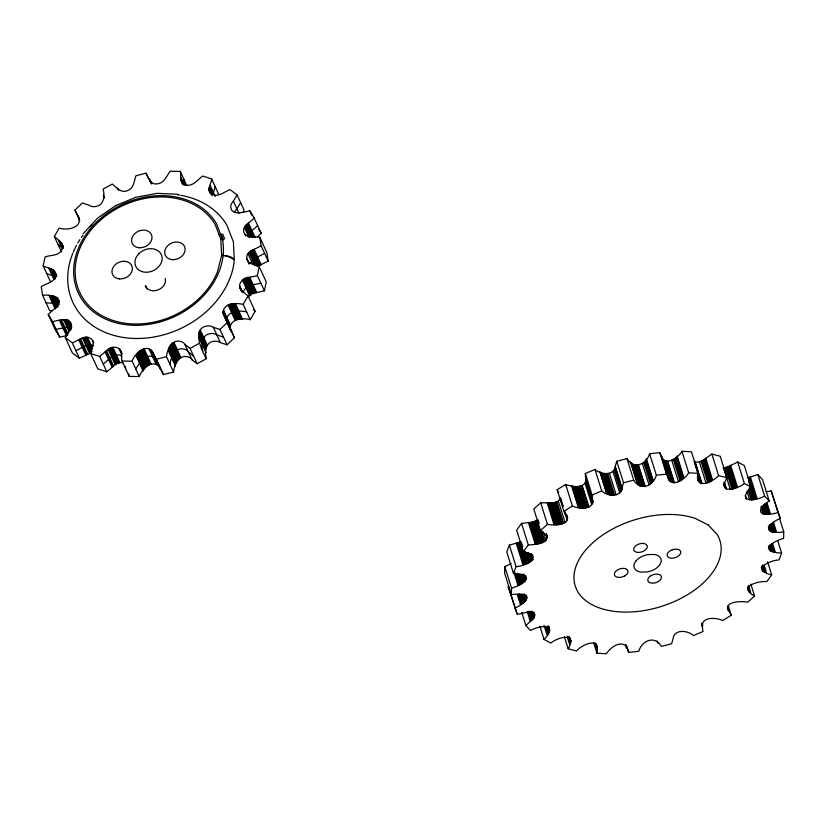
<?xml version="1.0" encoding="UTF-8"?>
<svg xmlns="http://www.w3.org/2000/svg" width="825" height="825" viewBox="0 0 825 825"><rect width="100%" height="100%" fill="white"/><g stroke="black" fill="none" stroke-linecap="round" stroke-linejoin="round"><path stroke-width="1.24" d="M701.59 623.123L703.034 631.486L693.402 635.58C687.926 630.197 674.077 628.898 673.118 638.684L671.602 643.727L661.413 646.398C654.751 635.075 642.005 640.375 638.767 651.296L628.609 652.389C626.165 637.57 611.531 645.243 606.447 653.74L596.918 653.204C600.445 636.292 582.605 644.139 576.52 650.935L568.167 648.79C577.913 631.878 558.288 636.91 550.718 643.026L544.026 639.406C558.556 624.752 540.911 624.442 530.537 630.486L525.907 625.587L533.682 618.337L534.734 614.161C529.887 609.458 522.679 614.357 517.172 614.037L508.107 586.637L509.262 589.566M511.139 563.64L504.776 566.589L504.622 573.117L511.376 594.65C530.857 591.865 531.063 600.683 514.852 608.159M511.376 594.65L511.521 588.122L504.776 566.589M511.521 588.122C524.968 584.523 535.157 574.262 513.49 573.427L516.089 566.631C526.897 566.084 543.52 556.339 523.401 551.616L528.299 544.954C534.383 544.438 550.935 544.046 546.284 533.62M547.037 536.013L540.53 530.485L547.439 524.339C552.461 525.711 572.684 525.247 566.012 515.481L563.877 511.252L572.395 505.983C578.335 509.19 594.464 509.994 592.402 499.826L585.657 478.294L585.337 473.519L594.98 469.435C600.425 474.829 614.367 476.015 615.264 466.321L616.77 461.288L626.969 458.607C633.559 469.889 646.418 464.609 649.605 453.719L659.763 452.616L661.671 456.462L668.425 477.984C671.715 488.41 685.596 478.871 688.669 472.797L698.208 473.333C694.671 490.246 712.522 482.398 718.606 475.602L726.959 477.747C717.214 494.66 736.828 489.627 744.408 483.512L751.09 487.132C736.498 501.982 754.143 502.002 764.579 496.052L769.209 500.95C752.256 512.892 762.939 517.347 777.954 512.5L780.264 518.378C764.125 525.7 764.414 534.775 783.75 531.888L783.606 538.416C770.148 542.015 759.969 552.265 781.626 553.111L779.037 559.907C768.24 560.66 751.101 570.065 771.715 574.922L766.827 581.584C757.742 580.831 737.478 586.833 754.597 596.052L747.687 602.198C742.603 600.961 722.587 601.064 729.114 611.057L731.249 615.285L722.731 620.555C716.781 617.347 700.652 616.543 702.714 626.711M594.98 469.435L601.724 490.957C607.169 496.351 621.112 497.537 622.009 487.843L623.525 482.811L616.77 461.288M78.354 216.583C83.273 228.102 66.629 230.66 59.214 228.112L54.326 236.486C58.049 239.858 66.021 244.561 61.359 250.604C57.863 256.235 50.335 254.832 45.035 256.967L43.158 265.815C47.283 268.342 55.523 268.269 55.749 274.828C55.162 282.325 46.128 283.305 41.25 286.718L42.57 295.175C48.345 294.742 62.174 295.515 58.008 305.002A8.951 7.147 -24.7 0 1 53.79 309.241L48.221 314.48L52.604 321.709C58.317 320.244 71.713 316.078 71.589 326.37A8.972 7.167 -24.7 0 1 68.97 331.289L65.278 337.507L72.291 342.818C78.024 340.88 85.222 333.919 91.348 339.003C96.04 343.004 90.698 348.944 90.74 353.564L99.701 356.421C104.796 352.77 110.076 344.871 117.459 347.82C123.214 349.718 120.739 356.782 122.11 361.061L132.155 361.195C134.32 353.409 148.613 341.282 153.13 353.863L163.412 374.632L173.539 372.034L166.464 356.678C167.269 349.501 171.517 339.23 180.634 341.426A8.951 7.147 -24.7 0 1 184.872 344.407L190.059 348.397L197.123 363.753L206.363 358.658C204.218 351.636 205.786 341.313 215.067 341.179A8.972 7.167 -24.7 0 1 220.388 342.643L227.04 344.819L234.465 337.745L223.07 312.675C223.534 302.682 236.167 302.858 243.148 304.343L248.047 295.969C244.313 292.597 236.352 287.894 241.013 281.851C244.499 276.231 252.027 277.633 257.328 275.498L259.205 266.65C255.09 264.124 246.727 264.144 246.634 257.544C247.263 250.099 256.266 249.16 261.113 245.737L259.803 237.28C254.76 235.96 246.593 238.662 243.839 232.444C241.952 225.318 250.718 222.41 254.141 217.986L249.758 210.746C244.056 212.221 230.649 216.377 230.773 206.095A8.972 7.167 -24.7 0 1 233.392 201.166L237.095 194.947L230.072 189.647C224.338 191.586 217.15 198.536 211.014 193.463C206.322 189.451 211.664 183.511 211.633 178.901L202.661 176.034C197.567 179.695 192.287 187.584 184.913 184.635C179.159 182.737 181.624 175.673 180.252 171.394L170.208 171.26C166.609 175.88 164.237 183.15 157.389 183.872C150.552 185.12 148.5 177.715 146.035 173.167L135.898 175.777C134.093 181.026 133.867 188.358 127.586 190.585C121.203 193.617 116.603 187.553 112.313 184.057L103.084 189.152C105.218 196.175 103.651 206.498 94.37 206.632A8.972 7.167 -24.7 0 1 89.048 205.167L82.397 202.991L74.972 210.066L79.365 218.78M173.539 372.034C174.374 364.846 178.54 354.595 187.708 356.782A8.951 7.147 -24.7 0 1 191.947 359.752L197.123 363.753M248.047 295.969L255.111 311.324L250.222 319.698C243.014 317.481 228.504 318.955 230.402 329.701M563.877 511.252L557.133 489.73L565.651 484.461C572.065 486.863 584.183 489.153 586.338 480.006M206.363 358.658C202.053 351.202 190.534 327.618 208.003 325.834A8.972 7.167 -24.7 0 1 213.314 327.288L219.966 329.464L227.04 344.819M626.969 458.607L633.713 480.14C640.303 491.411 653.173 486.142 656.349 475.241L649.605 453.719M248.088 297.206L252.904 293.318L264.402 290.843L266.279 281.995L259.205 266.65M215.17 186.574L212.85 194.824L209.313 187.141M247.428 236.424L249.593 232.619L257.678 225.658M221.636 255.461L217.46 271.858A75.817 60.607 -24.7 0 1 106.373 317.903A75.817 60.607 -24.7 0 1 101.423 219.357A75.817 60.607 -24.7 0 1 215.078 224.328L220.811 239.085L221.636 255.461L224.194 255.492A14.169 8.106 -2.9 0 1 234.248 259.401L233.392 241.9L226.865 225.122A86.233 68.929 -24.7 0 0 181.077 195.36M243.21 292.762C244.788 284.512 254.688 284.862 260.865 283.171M170.002 364.351C170.837 357.173 175.013 346.912 184.171 349.099A8.951 7.147 -24.7 0 1 188.409 352.079L193.597 356.07M521.163 541.778L509.345 545.108L506.746 551.894L513.49 573.427M122.11 361.061L129.185 376.417L139.229 376.551C142.024 369.311 151.965 358.658 159.462 366.867M250.47 263.546L254.007 258.761L264.65 253.409M661.671 456.462C664.971 466.888 678.851 457.349 681.924 451.275L691.453 451.811L698.208 473.333M240.632 202.63L236.93 208.849A8.972 7.167 -24.7 0 0 234.764 212.025M242.932 212.376L244.169 210.303L237.095 194.947M83.067 233.836L97.701 217.996L115.644 205.642M135.692 368.878C139.301 364.258 141.673 356.988 148.51 356.266C155.347 355.018 157.4 362.412 159.875 366.96M537.23 520.307L532.403 522.153L521.544 523.421L516.656 530.093L523.401 551.616M90.74 353.564L97.804 368.909L106.776 371.776C111.726 368.497 115.995 361.36 122.915 362.711M700.879 483.151L694.124 461.629C700.941 464.052 706.695 457.163 711.862 454.08L720.204 456.225L726.959 477.747M543.974 541.829L533.785 508.953L540.684 502.807L553.946 502.807L558.35 501.033L560.381 498.362L563.011 506.736M219.966 329.464L227.391 322.389L223.07 312.675M257.503 236.827L261.216 233.331L254.141 217.986M103.238 364.093C108.364 360.226 114.51 351.759 121.935 356.029M723.03 467.961L728.166 466.795L737.663 461.99L744.346 465.609L751.09 487.132M65.278 337.507L72.342 352.863L79.365 358.163L91.492 352.698M259.803 237.28L266.877 252.636L268.187 261.082L257.544 266.434L250.47 251.078M190.059 348.397L199.289 343.303M747.502 477.964L757.835 474.519L762.465 479.418L769.209 500.95M75.828 350.491C81.407 348.789 87.347 342.509 93.607 345.768M592.402 499.826L592.082 495.052L601.724 490.957M115.706 205.611L135.929 197.237L157.173 193.349L177.932 194.257M48.221 314.48L55.296 329.825L59.678 337.064L67.537 335.497M623.525 482.811L633.713 480.14M153.13 353.863L156.338 359.287L166.464 356.678M219.141 234.795L222.802 234.207L224.596 238.838L222.42 238.91M56.141 329.392L67.021 327.164L71.744 327.917L68.207 320.244M766.136 491.7L771.21 490.968L780.264 518.378M220.811 239.085L222.09 238.93M656.349 475.241L666.507 474.148L668.425 477.984M246.685 312.025C239.477 309.798 224.967 311.272 226.865 322.018M46.107 302.858L55.718 303.435L59.256 304.559M51.841 310.757L49.644 310.53L42.57 295.175M221.626 255.296L222.915 255.441M223.245 255.451L224.194 255.585A14.2 7.714 5.8 0 1 234.31 260.339A86.233 68.929 -24.7 0 1 133.031 338.405A86.233 68.929 -24.7 0 1 72.786 253.275M223.503 337.147L216.851 334.96A8.972 7.167 -24.7 0 0 211.54 333.506C202.249 333.64 200.681 343.963 202.826 350.986M52.387 269.404L55.925 277.087L46.695 273.488M57.863 244.159L62.875 248.603L59.338 240.931M253.43 309.705L255.111 311.324M231.578 331.918L232.155 332.537M227.556 323.555L230.928 330.062M585.657 478.294L593.082 501.538M258.71 229.195L261.216 233.331M557.133 489.73L558.731 492.907M249.758 210.746L251.78 215.129M261.113 245.737L268.187 261.082M248.572 223.224L255.142 237.476M247.665 223.709L253.729 236.868M246.819 224.287L252.883 237.445M246.056 224.947L251.615 237.012M245.386 225.679L250.439 236.641M233.392 201.166L238.951 213.232M244.819 226.452L249.872 237.425M244.365 227.277L248.903 237.322M254.213 249.48L261.288 264.835M253.223 249.727L260.298 265.083M252.264 250.078L259.328 265.433M244.685 233.888L245.695 236.084M251.336 250.532L258.411 265.887M249.676 251.718L256.245 265.97M248.964 252.419L255.028 265.578M248.016 253.76L253.058 264.732M257.328 275.498L264.402 290.843M211.633 178.901L218.708 194.246M246.696 258.318L249.212 263.794M246.871 259.143L249.047 263.969M210.169 185.481L215.222 196.453M209.684 186.295L213.221 193.978M209.076 188.007L212.108 194.587M208.962 188.863L211.994 195.443M249.779 277.386L256.843 292.741M208.983 189.719L210.499 193.009M209.138 190.534L210.653 193.823M209.426 191.307L210.437 193.504M248.799 277.365L255.874 292.71M247.799 277.448L254.873 292.803M246.809 277.654L253.883 293.009M245.829 277.973L252.904 293.318M244.891 278.386L251.965 293.741M244.004 278.912L251.068 294.257M243.179 279.51L250.253 294.865M242.437 280.191L249.511 295.546M220.564 234.207L223.224 239.962L220.925 234.063M239.642 285.955L242.168 291.442M239.714 286.811L241.735 291.194M239.9 287.636L242.065 292.05M240.178 288.42L241.694 291.71M243.148 304.343L250.222 319.698M180.252 171.394L186.821 185.646M181.17 177.705L184.707 185.377L183.789 179.066M180.974 178.571L183.501 184.047M180.912 179.427L183.439 184.913M180.984 180.263L183.006 184.656M181.18 181.067L182.521 184.016M235.682 304.198L242.756 319.543M234.816 303.899L241.88 319.254M233.888 303.724L240.962 319.079M232.918 303.662L239.993 319.017M231.928 303.713L239.002 319.069M230.928 303.878L238.002 319.234M229.948 304.157L237.012 319.502M228.989 304.538L236.063 319.894M228.082 305.023L235.156 320.378M223.482 310.045L230.557 325.401M223.235 310.922L230.309 326.277M223.101 311.798L230.175 327.154M227.391 322.389L234.465 337.745M223.152 313.521L231.072 330.815M223.338 314.346L231.083 331.227M149.243 178.592L151.769 184.078M149.356 179.417L150.872 182.707M149.603 180.211L150.985 183.14M146.035 173.167L148.562 178.654M213.314 327.288L220.388 342.643M200.238 329.856L207.312 345.201M199.702 330.67L206.776 346.015M199.258 331.506L206.333 346.861M198.918 332.372L205.992 347.727M198.681 333.248L205.755 348.604M198.547 334.125L205.621 349.48M198.608 335.847L205.683 351.202M198.794 336.672L206.167 352.811M117.501 188.059L118.511 190.245M184.872 344.407L191.947 359.752M173.931 342.282L181.005 357.637M173.033 342.818L180.108 358.174M172.198 343.427L179.273 358.782M146.932 288.967L145.386 285.605C149.696 296.134 167.949 288.998 165.175 278.386M103.269 194.999L104.579 197.979M171.425 344.097L178.499 359.452M170.723 344.829L177.798 360.185M170.105 345.603L177.169 360.958M169.568 346.418L176.643 361.773M169.135 347.263L176.21 362.618M168.795 348.129L175.869 363.485M168.558 349.006L175.632 364.361M168.434 349.882L175.508 365.238M168.413 350.749L175.488 366.104M156.338 359.287L163.412 374.632M152.388 351.512L160.205 369.218M151.893 350.852L160.081 368.393M151.295 350.264L158.369 365.609M150.583 349.759L157.657 365.114M149.181 349.15L156.245 364.506M144.076 348.769L151.14 364.124M143.076 349.068L150.15 364.423M142.096 349.449L149.17 364.805M141.157 349.913L148.232 365.269M140.26 350.45L147.335 365.805M77.87 215.892L79.375 219.182M74.972 210.066L79.808 220.749M139.425 351.068L146.499 366.413M138.652 351.739L145.726 367.094M137.961 352.471L145.035 367.816M137.342 353.244L144.416 368.6M136.816 354.059L143.89 369.414M136.383 354.905L143.457 370.26M136.053 355.771L143.127 371.126M132.155 361.195L139.229 376.551M120.398 349.944L121.914 353.234M119.831 349.326L121.852 353.708M119.161 348.789L121.688 354.276M112.891 347.325L119.965 362.67M111.88 347.531L118.955 362.887M110.88 347.83L117.954 363.186M61.803 243.292L63.319 246.582M61.318 242.602L63.339 246.995M109.911 348.222L116.975 363.567M60.081 241.416L63.113 247.995M108.972 348.686L116.036 364.042M58.534 240.529L62.071 248.201M108.075 349.233L115.149 364.578M54.326 236.486L61.401 251.831M106.477 350.522L113.551 365.877M105.775 351.254L112.85 366.609M105.167 352.028L112.241 367.383M92.524 340.436L93.534 342.633M99.701 356.421L106.776 371.776M87.429 337.26L92.483 348.222M86.439 337.198L91.998 349.253M85.439 337.229L92.008 351.481M55.223 272.528L56.739 275.818M54.357 271.085L56.512 275.509M55.677 274.147L56.688 276.334M53.79 270.456L56.317 275.942M84.428 337.353L90.987 351.605M53.13 269.899L56.162 276.478M83.418 337.559L90.482 352.914M51.583 269.002L55.12 276.674M50.717 268.682L55.265 278.551M82.418 337.868L89.492 353.224M49.799 268.445L54.852 279.407M48.84 268.3L53.893 279.262M80.51 338.724L87.584 354.08M79.623 339.271L86.697 354.626M78.788 339.89L85.862 355.245M43.158 265.815L50.232 281.16M58.152 299.269L59.163 301.455M57.678 298.567L59.194 301.857M57.111 297.938L59.132 302.321M67.341 319.914L70.878 327.587M56.451 297.371L58.977 302.858M66.433 319.667L70.981 329.536M55.718 296.876L58.75 303.456M54.924 296.464L58.462 304.147M65.474 319.512L70.527 330.485M54.058 296.144L57.595 303.817M64.494 319.461L69.547 330.423M53.14 295.907L58.193 306.869M63.484 319.492L69.042 331.557M52.181 295.752L57.234 306.725M51.202 295.701L56.75 307.766M72.291 342.818L79.365 358.163M50.191 295.742L55.749 307.797M61.462 319.842L68.032 334.094M49.18 295.866L55.244 309.024M60.462 320.141L67.031 334.403M59.493 320.533L66.567 335.888M52.604 321.709L59.678 337.064M78.509 217.748L79.437 219.821M509.654 590.556L517.172 614.037M771.21 490.968L777.954 512.5M779.625 518.739L783.75 531.888M773.51 522.215L776.5 531.774M766.972 502.838L770.344 513.593M757.835 474.519L764.579 496.052M772.509 522.4L775.5 531.97M766.002 503.178L769.374 513.934M777.882 541.148L781.626 553.111M771.891 523.71L774.51 532.084M765.002 503.436L768.374 514.202M770.921 523.731L773.551 532.094M764.383 504.807L767.374 514.377M770.385 524.855L772.633 532.032M763.393 504.9L766.394 514.46M769.519 524.7L771.767 531.867M769.106 525.649L770.983 531.63M762.805 506.096L765.435 514.47M768.364 526.247L769.869 531.022M761.898 506.014L764.528 514.377M772.551 543.417L775.17 551.791M760.877 506.849L763.125 514.027M771.581 543.458L774.201 551.822M750.307 476.778L757.051 498.3M771.024 544.603L773.273 551.77M749.42 477.242L756.164 498.764M770.148 544.459L772.396 551.636M748.471 477.644L755.226 499.166M769.725 545.428L771.602 551.409M769.385 546.315L770.89 551.1M748.626 481.552L749.75 485.141M750.492 487.534L754.246 499.496M768.776 545.933L770.272 550.718M768.374 546.315L769.498 549.904M749.502 487.781L753.246 499.733M748.873 489.132L752.245 499.898M748.265 490.401L751.266 499.971M747.048 491.514L749.678 499.878M737.663 461.99L744.408 483.512M767.601 561.763L771.715 574.922M745.243 495.392L746.367 498.97M745.439 496.464L746.192 498.857M764.177 565.29L766.425 572.467M763.29 565.166L765.538 572.344M762.475 564.96L764.723 572.137M730.641 465.259L737.385 486.781M762.114 565.868L763.991 571.849M761.857 566.692L763.362 571.477M729.898 465.826L736.643 487.348M761.712 567.445L762.836 571.034M761.31 566.95L762.434 570.539M729.063 466.331L735.807 487.864M728.166 466.795L734.91 488.317M727.217 467.177L733.961 488.699M726.237 467.486L732.982 489.008M725.237 467.713L731.981 489.246M723.917 469.095L730.28 489.421M724.618 483.182L726.485 489.163M724.381 483.099L726.392 489.142M723.773 482.47L725.649 488.452M724.051 484.388L725.175 487.977M723.762 484.492L724.793 487.451M711.862 454.08L718.606 475.602M750.843 584.1L754.597 596.052M748.512 585.441L750.76 592.608M748.141 586.358L750.018 592.34M747.863 587.204L749.368 591.979M747.697 587.967L748.822 591.556M705.767 458.184L712.511 479.707M705.189 458.813L711.944 480.336M704.519 459.412L711.263 480.944M703.756 459.968L710.5 481.501M702.91 460.474L709.655 481.996M702.003 460.917L708.747 482.439M701.044 461.288L707.788 482.811M699.342 461.732L706.087 483.264M695.166 462.134L702.023 483.656M695.011 462.093L701.755 483.625M697.579 474.437L700.198 482.811M697.352 475.221L699.6 482.398M697.599 477.149L699.105 481.934M697.352 477.252L698.692 481.418M697.445 477.881L698.393 480.862M681.924 451.275L688.669 472.797M728.248 605.715L731.249 615.285M727.609 606.272L729.114 611.057M727.423 607.056L728.547 610.644M727.341 607.767L728.093 610.16M677.108 455.967L683.853 477.489M676.758 456.627L683.502 478.149M676.273 457.277L683.018 478.799M675.685 457.906L682.43 479.428M674.994 458.494L681.739 480.026M674.211 459.04L680.955 480.573M673.355 459.535L680.099 481.058M671.746 460.216L678.49 481.748M667.642 461.247L674.386 482.769M667.353 461.257L674.097 482.79M666.26 460.989L673.004 482.512M665.424 460.793L672.169 482.316M664.651 460.525L671.395 482.048M663.95 460.185L670.694 481.718M663.331 459.793L670.075 481.326M662.805 459.35L669.549 480.872M661.691 457.102L669.116 480.377M662.186 458.917L668.559 479.243M659.763 452.616L666.507 474.148M701.611 623.793L702.364 626.185M646.346 458.731L653.091 480.253M646.222 459.381L652.967 480.913M645.975 460.051L652.719 481.573M645.593 460.711L652.338 482.233M645.088 461.35L651.833 482.883M644.48 461.979L651.224 483.502M643.768 462.557L650.512 484.089M642.345 463.444L649.089 484.966M638.457 465.042L645.202 486.564M638.158 465.104L644.903 486.637M636.91 465.042L643.655 486.564M635.962 465.001L642.706 486.523M635.054 464.887L641.798 486.42M634.198 464.712L640.942 486.234M633.404 464.454L640.148 485.987M632.682 464.145L639.427 485.667M632.043 463.763L638.787 485.296M631.486 463.33L638.23 484.853M631.032 462.846L637.777 484.368M630.413 461.742L637.416 483.842M615.264 466.321L622.122 488.452M615.368 467.569L622.112 489.091M615.213 468.218L621.967 489.751M614.945 468.889L621.689 490.411M614.532 469.549L621.277 491.071M614.017 470.188L620.761 491.71M612.862 471.209L619.606 492.742M609.397 473.302L616.151 494.825M607.788 473.55L614.532 495.082M606.777 473.674L613.522 495.206M605.787 473.725L612.532 495.248M604.828 473.705L611.572 495.227M657.216 640.881L657.958 643.273M603.9 473.612L610.644 495.134M603.034 473.447L609.778 494.969M602.219 473.22L608.963 494.742M601.477 472.921L608.221 494.443M600.817 472.56L607.561 494.082M600.239 472.137L606.983 493.67M599.754 471.663L606.499 493.195M585.337 473.519L592.082 495.052M586.297 480.655L593.041 502.177M586.121 481.305L592.866 502.838M585.812 481.975L592.567 503.498M584.997 483.089L591.742 504.611M582.172 485.533L588.916 507.055M581.914 485.677L588.658 507.2M580.583 486.028L587.338 507.55M579.573 486.307L586.327 507.829M578.562 486.513L585.307 508.045M577.552 486.657L584.296 508.179M576.551 486.729L583.296 508.252M626.361 645.222L628.609 652.389M625.567 644.325L626.691 647.914M625.577 644.964L626.701 648.553M575.582 486.719L582.326 508.252M574.643 486.647L581.388 508.179M573.757 486.502L580.501 508.035M572.932 486.296L579.676 507.818M572.168 486.007L578.913 507.54M571.488 485.667L578.232 507.189M565.651 484.461L572.395 505.983M566.806 515.099L567.559 517.492M566.878 515.718L567.631 518.11M566.063 513.975L567.559 518.76M560.392 497.547L563.011 505.921M564.517 510.706L566.012 515.481M564.506 511.521L567.126 519.894M558.35 501.033L565.104 522.555M556.885 501.744L563.63 523.267M555.937 502.157L562.681 523.679M554.957 502.518L561.701 524.04M553.946 502.807L560.691 524.329M552.936 503.033L559.68 524.566M596.176 643.871L596.929 646.264M551.915 503.198L558.659 524.721M596.269 644.5L597.022 646.893M595.877 643.954L597.001 647.542M595.382 643.417L596.877 648.202M594.773 642.892L596.65 648.873M550.914 503.281L557.659 524.813M549.935 503.302L556.679 524.824M593.546 642.438L596.918 653.204M548.986 503.25L555.73 524.772M548.089 503.126L554.833 524.648M547.243 502.93L553.988 524.452M540.684 502.807L547.439 524.339M546.067 534.105L547.192 537.694M543.448 532.053L546.037 540.499M538.065 519.781L539.189 523.359M541.437 530.537L544.809 541.303M536.333 520.792L543.077 542.314M535.394 521.225L542.138 542.747M534.425 521.596L541.169 543.118M570.023 637.869L570.838 640.891M533.424 521.905L540.169 543.438M569.291 636.756L570.797 641.541M569.137 637.426L570.642 642.211M568.507 636.91L570.384 642.881M532.403 522.153L539.148 543.685M567.775 636.384L570.023 643.562M531.393 522.328L538.137 543.861M567.311 637.044L569.559 644.222M530.382 522.442L537.127 543.964M529.392 522.483L536.137 544.005M564.413 636.828L568.167 648.79M528.433 522.442L535.188 543.974M532.331 554.586L533.074 556.978M531.073 553.637L532.94 559.618M521.544 523.421L528.299 544.954M530.97 553.833L532.847 559.814M529.702 553.441L531.95 560.618M528.66 552.863L531.279 561.227M527.907 553.441L530.537 561.815M526.721 552.791L529.712 562.351M525.463 552.09L528.835 562.856M548.738 626.629L549.491 629.021M548.501 626.041L549.625 629.63M548.542 626.68L549.667 630.269M548.089 626.144L549.584 630.929M547.903 626.814L549.409 631.599M521.544 542.974L522.668 546.552M524.164 551.337L527.907 563.3M547.243 626.288L549.12 632.27M546.862 626.969L548.728 632.94M520.204 542.159L526.948 563.692M545.995 626.433L548.243 633.61M519.203 542.489L525.948 564.022M545.418 627.072L547.666 634.25M518.193 542.757L524.937 564.279M544.005 625.298L547.006 634.868M517.172 542.953L523.927 564.475M516.161 543.087L522.906 564.609M525.35 575.438L526.474 579.016M525.319 575.623L526.443 579.212M523.947 574.107L525.824 580.078M539.911 626.247L544.026 639.406M523.473 574.767L525.35 580.748M522.534 574.221L524.793 581.398M533.971 612.624L534.724 615.017M521.895 574.839L524.143 582.017M533.6 612.067L534.724 615.656M533.497 612.727L534.621 616.316M532.909 612.202L534.414 616.987M520.792 574.241L523.411 582.605M532.218 611.686L534.095 617.667M531.434 611.16L533.682 618.337M519.987 574.788L522.607 583.162M526.298 595.114L527.092 597.692M530.918 611.82L533.167 618.987M525.638 594.99L526.763 598.568M518.75 574.107L521.751 583.677M525.401 595.66L526.525 599.249M509.345 545.108L516.089 566.631M529.939 611.253L532.568 619.627M524.308 593.938L526.175 599.919M517.461 573.375L520.833 584.131M523.865 594.608L525.731 600.59M529.258 611.872L531.877 620.235M516.502 573.777L519.874 584.543M522.947 594.062L525.195 601.239M528.124 611.243L531.114 620.812M522.318 594.691L524.576 601.868M515.14 572.932L518.894 584.884M527.288 611.779L530.289 621.349M521.245 594.103L523.865 602.467M514.13 573.21L517.883 585.173M520.462 594.67L523.081 603.034M519.234 593.99L522.235 603.56M518.337 594.464L521.338 604.034M517.388 594.887L520.389 604.457M521.782 612.439L525.907 625.587M128.813 373.89L129.185 376.417M125.276 366.218L125.648 368.744M73.26 252.12A86.233 68.929 -24.7 0 1 76.57 245.242M77.839 242.983A86.233 68.929 -24.7 0 1 79.891 239.632M81.345 237.456A86.233 68.929 -24.7 0 1 82.871 235.321M90.152 226.586A86.233 68.929 -24.7 0 1 91.946 224.74M177.406 194.772A86.233 68.929 -24.7 0 1 179.819 195.133M635.827 561.113L634.425 563.465A14.066 8.405 -17.4 0 0 640.561 572.065L647.367 571.962L650.904 571.013A14.066 8.405 -17.4 0 0 659.288 565.424L660.701 563.073A14.066 8.405 -17.4 0 0 654.555 554.472L647.749 554.575L644.212 555.524A14.066 8.405 -17.4 0 0 635.827 561.113M138.878 253.688L136.723 256.42A14.066 11.241 -24.7 0 0 138.93 270.115L141.756 271.538A14.066 11.241 -24.7 0 0 158.183 267.248L160.339 264.526A14.066 11.241 -24.7 0 0 158.132 250.831L155.306 249.398A14.066 11.241 -24.7 0 0 138.878 253.688M651.214 575.541L649.801 576.5A7.033 4.208 -17.4 0 0 647.8 579.954L648.038 581.027A7.033 4.208 -17.4 0 0 651.224 583.038L652.864 583.151A7.033 4.208 -17.4 0 0 661.227 576.211L660.547 575.303A7.033 4.208 -17.4 0 0 651.214 575.541M672.179 549.811L670.529 550.564A7.033 4.208 -17.4 0 0 667.353 556.05A7.033 4.208 -17.4 0 0 673.942 557.978L675.716 557.483A7.033 4.208 -17.4 0 0 680.542 551.244A7.033 4.208 -17.4 0 0 672.179 549.811M624.597 575.974L622.947 576.727A7.033 4.208 -17.4 0 1 614.584 575.293A7.033 4.208 -17.4 0 1 619.41 569.054L621.173 568.559A7.033 4.208 -17.4 0 1 627.773 570.488A7.033 4.208 -17.4 0 1 624.597 575.974M643.149 543.407L641.427 543.448A7.033 4.197 -17.4 0 0 633.971 550.461A7.033 4.197 -17.4 0 0 645.067 550.234A7.033 4.197 -17.4 0 0 643.139 543.417M708.19 524.978L695.444 518.502A75.817 45.313 -17.4 0 0 578.655 560.268A75.817 45.313 -17.4 0 0 646.81 610.087A75.817 45.313 -17.4 0 0 716.987 534.249L708.19 524.978M222.296 238.642L216.439 223.585A77.375 61.854 -24.7 0 0 91.214 227.731A77.375 61.854 -24.7 0 0 129.071 325.029A77.375 61.854 -24.7 0 0 222.296 238.642M172.703 259.679A10.55 8.436 -24.7 0 0 184.656 246.809A10.55 8.436 -24.7 0 0 167.382 246.067A10.55 8.436 -24.7 0 0 172.703 259.679M119.388 278.881A10.55 8.436 -24.7 0 0 132.041 266.485A10.55 8.436 -24.7 0 0 115.015 264.907A10.55 8.436 -24.7 0 0 119.388 278.881M139.033 247.737A10.55 8.436 -24.7 0 0 151.676 235.342A10.55 8.436 -24.7 0 0 134.65 233.764A10.55 8.436 -24.7 0 0 139.033 247.737"/></g></svg>
